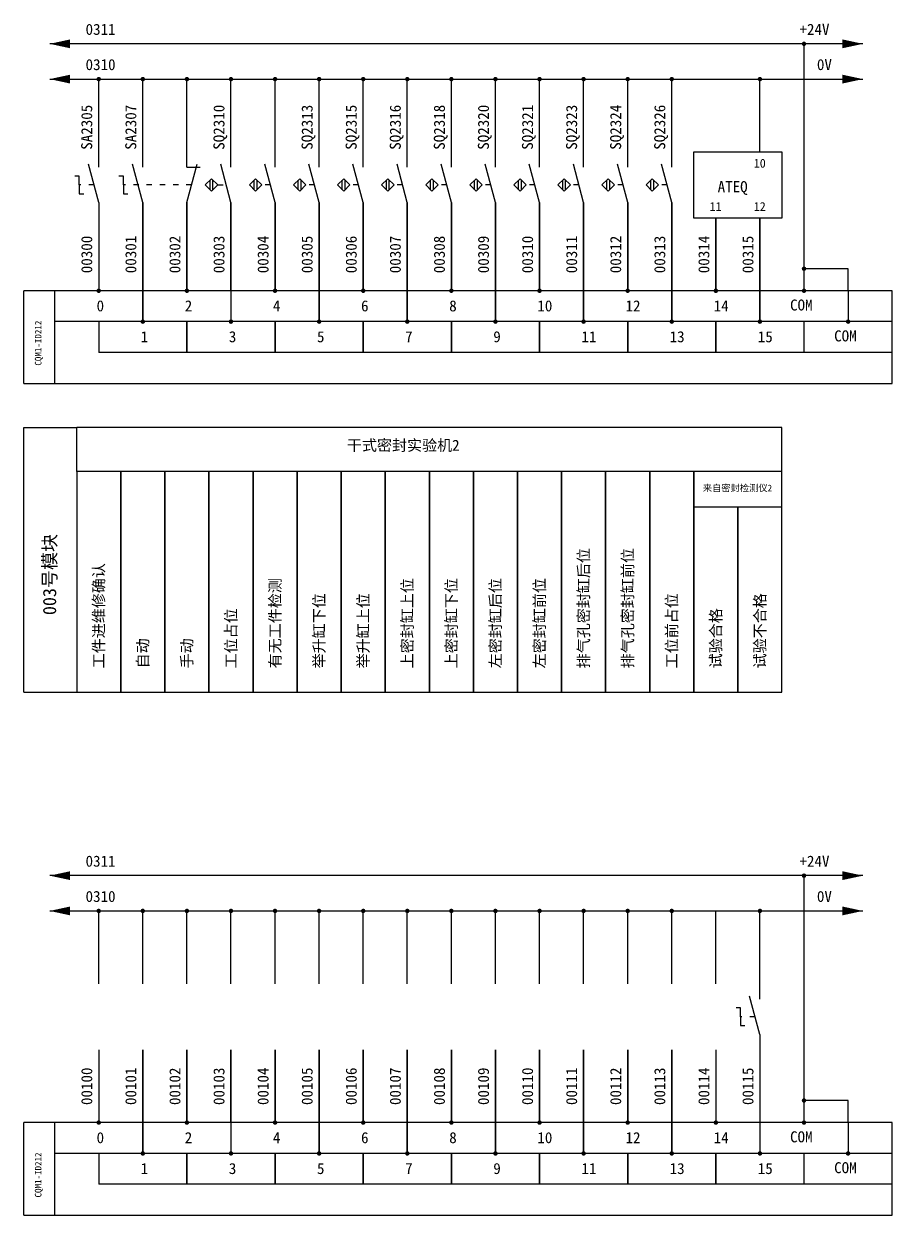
# Model space of a CAD drawing. Header units: millimetres. Extents: x 238 to 703, y -83 to 446.
# Drawn here: x 238.8 to 435.8, y 176.1 to 446.3 of the extents above; entities that cross this region are included whole.
import ezdxf

# ---------------------------------------------------------------- set-up
doc = ezdxf.new("R2010")
doc.units = ezdxf.units.MM
doc.header["$LTSCALE"] = 0.1
doc.linetypes.add('ACAD_ISO03W100', pattern=[30, 12, -18])

msp = doc.modelspace()

# ---------------------------------------------------------------- linework, layer by layer
for p, q in [((429.16, 441.76), (244.67, 441.76)), ((415.8, 433.76), (415.8, 441.76)), ((244.67, 433.76), (429.16, 433.76)), ((255.8, 413.76), (255.8, 433.76)), ((265.8, 413.76), (265.8, 433.76)), ((275.8, 413.76), (275.8, 433.76)), ((285.8, 413.76), (285.8, 433.76)), ((295.8, 413.76), (295.8, 433.76)), ((305.8, 413.76), (305.8, 433.76)), ((315.8, 413.76), (315.8, 433.76)), ((325.8, 413.76), (325.8, 433.76)), ((335.8, 413.76), (335.8, 433.76)), ((345.8, 413.76), (345.8, 433.76)), ((355.8, 413.76), (355.8, 433.76)), ((365.8, 413.76), (365.8, 433.76)), ((375.8, 413.76), (375.8, 433.76)), ((385.8, 413.76), (385.8, 433.76)), ((405.8, 417.26), (405.8, 433.76)), ((415.8, 385.76), (415.8, 433.76)), ((255.8, 405.76), (253.47, 414.45)), ((265.8, 405.76), (263.47, 414.45)), ((275.8, 405.76), (278.13, 414.45)), ((275.8, 413.76), (278.8, 413.76)), ((285.8, 405.76), (283.47, 414.45)), ((295.8, 405.76), (293.47, 414.45)), ((305.8, 405.76), (303.47, 414.45)), ((315.8, 405.76), (313.47, 414.45)), ((325.8, 405.76), (323.47, 414.45)), ((335.8, 405.76), (333.47, 414.45)), ((345.8, 405.76), (343.47, 414.45)), ((355.8, 405.76), (353.47, 414.45)), ((365.8, 405.76), (363.47, 414.45)), ((375.8, 405.76), (373.47, 414.45)), ((385.8, 405.76), (383.47, 414.45)), ((251.39, 411.76), (250.39, 411.76)), ((251.39, 409.76), (251.39, 411.76)), ((261.39, 411.76), (260.39, 411.76)), ((261.39, 409.76), (261.39, 411.76)), ((279.97, 409.76), (281.39, 411.17)), ((281.06, 408.67), (281.06, 410.85)), ((281.39, 411.17), (282.8, 409.76)), ((281.72, 408.67), (281.72, 410.85)), ((289.97, 409.76), (291.39, 411.17)), ((291.06, 408.67), (291.06, 410.85)), ((291.39, 411.17), (292.8, 409.76)), ((291.72, 408.67), (291.72, 410.85)), ((299.97, 409.76), (301.39, 411.17)), ((301.06, 408.67), (301.06, 410.85)), ((301.39, 411.17), (302.8, 409.76)), ((301.72, 408.67), (301.72, 410.85)), ((309.97, 409.76), (311.39, 411.17)), ((311.06, 408.67), (311.06, 410.85)), ((311.39, 411.17), (312.8, 409.76)), ((311.72, 408.67), (311.72, 410.85)), ((319.97, 409.76), (321.39, 411.17)), ((321.06, 408.67), (321.06, 410.85)), ((321.39, 411.17), (322.8, 409.76)), ((321.72, 408.67), (321.72, 410.85)), ((329.97, 409.76), (331.39, 411.17)), ((331.06, 408.67), (331.06, 410.85)), ((331.39, 411.17), (332.8, 409.76)), ((331.72, 408.67), (331.72, 410.85)), ((339.97, 409.76), (341.39, 411.17)), ((341.06, 408.67), (341.06, 410.85)), ((341.39, 411.17), (342.8, 409.76)), ((341.72, 408.67), (341.72, 410.85)), ((349.97, 409.76), (351.39, 411.17)), ((351.06, 408.67), (351.06, 410.85)), ((351.39, 411.17), (352.8, 409.76)), ((351.72, 408.67), (351.72, 410.85)), ((359.97, 409.76), (361.39, 411.17)), ((361.06, 408.67), (361.06, 410.85)), ((361.39, 411.17), (362.8, 409.76)), ((361.72, 408.67), (361.72, 410.85)), ((369.97, 409.76), (371.39, 411.17)), ((371.06, 408.67), (371.06, 410.85)), ((371.39, 411.17), (372.8, 409.76)), ((371.72, 408.67), (371.72, 410.85)), ((379.97, 409.76), (381.39, 411.17)), ((381.06, 408.67), (381.06, 410.85)), ((381.39, 411.17), (382.8, 409.76)), ((381.72, 408.67), (381.72, 410.85)), ((251.39, 409.76), (251.39, 407.76)), ((261.39, 409.76), (261.39, 407.76)), ((281.39, 408.35), (279.97, 409.76)), ((282.8, 409.76), (281.39, 408.35)), ((291.39, 408.35), (289.97, 409.76)), ((292.8, 409.76), (291.39, 408.35)), ((301.39, 408.35), (299.97, 409.76)), ((302.8, 409.76), (301.39, 408.35)), ((311.39, 408.35), (309.97, 409.76)), ((312.8, 409.76), (311.39, 408.35)), ((321.39, 408.35), (319.97, 409.76)), ((322.8, 409.76), (321.39, 408.35)), ((331.39, 408.35), (329.97, 409.76)), ((332.8, 409.76), (331.39, 408.35)), ((341.39, 408.35), (339.97, 409.76)), ((342.8, 409.76), (341.39, 408.35)), ((351.39, 408.35), (349.97, 409.76)), ((352.8, 409.76), (351.39, 408.35)), ((361.39, 408.35), (359.97, 409.76)), ((362.8, 409.76), (361.39, 408.35)), ((371.39, 408.35), (369.97, 409.76)), ((372.8, 409.76), (371.39, 408.35)), ((381.39, 408.35), (379.97, 409.76)), ((382.8, 409.76), (381.39, 408.35)), ((251.39, 407.76), (252.39, 407.76)), ((255.8, 405.76), (255.8, 385.76)), ((261.39, 407.76), (262.39, 407.76)), ((265.8, 405.76), (265.8, 378.76)), ((265.8, 378.76), (265.8, 405.76)), ((275.8, 405.76), (275.8, 385.76)), ((275.8, 385.76), (275.8, 405.76)), ((285.8, 405.76), (285.8, 385.76)), ((285.8, 385.76), (285.8, 405.76)), ((295.8, 405.76), (295.8, 385.76)), ((295.8, 385.76), (295.8, 405.76)), ((305.8, 405.76), (305.8, 378.76)), ((305.8, 378.76), (305.8, 405.76)), ((315.8, 405.76), (315.8, 385.76)), ((315.8, 385.76), (315.8, 405.76)), ((325.8, 405.76), (325.8, 378.76)), ((325.8, 378.76), (325.8, 405.76)), ((335.8, 405.76), (335.8, 385.76)), ((335.8, 385.76), (335.8, 405.76)), ((345.8, 405.76), (345.8, 378.76)), ((345.8, 378.76), (345.8, 405.76)), ((355.8, 405.76), (355.8, 385.76)), ((355.8, 385.76), (355.8, 405.76)), ((365.8, 405.76), (365.8, 378.76)), ((365.8, 378.76), (365.8, 405.76)), ((375.8, 405.76), (375.8, 385.76)), ((375.8, 385.76), (375.8, 405.76)), ((385.8, 405.76), (385.8, 378.76)), ((385.8, 378.76), (385.8, 405.76)), ((395.8, 402.26), (395.8, 385.76)), ((395.8, 385.76), (395.8, 402.26)), ((405.8, 402.26), (405.8, 378.76)), ((405.8, 378.76), (405.8, 402.26)), ((425.8, 390.76), (415.8, 390.76)), ((425.8, 385.76), (425.8, 390.76)), ((238.8, 364.76), (238.8, 385.76)), ((245.8, 385.76), (238.8, 385.76)), ((245.8, 385.76), (245.8, 364.76)), ((435.8, 385.76), (245.8, 385.76)), ((285.8, 385.76), (285.8, 378.76)), ((425.8, 385.76), (425.8, 378.76)), ((435.8, 378.76), (435.8, 385.76)), ((435.8, 378.76), (245.8, 378.76)), ((255.8, 378.76), (255.8, 371.76)), ((275.8, 371.76), (275.8, 378.76)), ((275.8, 378.76), (275.8, 371.76)), ((295.8, 371.76), (295.8, 378.76)), ((295.8, 378.76), (295.8, 371.76)), ((315.8, 371.76), (315.8, 378.76)), ((315.8, 378.76), (315.8, 371.76)), ((335.8, 371.76), (335.8, 378.76)), ((335.8, 378.76), (335.8, 371.76)), ((355.8, 371.76), (355.8, 378.76)), ((355.8, 378.76), (355.8, 371.76)), ((375.8, 371.76), (375.8, 378.76)), ((375.8, 378.76), (375.8, 371.76)), ((395.8, 371.76), (395.8, 378.76)), ((395.8, 378.76), (395.8, 371.76)), ((415.8, 371.76), (415.8, 378.76)), ((435.8, 371.76), (435.8, 378.76)), ((435.8, 371.76), (255.8, 371.76)), ((435.8, 364.76), (435.8, 371.76)), ((238.8, 364.76), (415.8, 364.76)), ((415.8, 364.76), (435.8, 364.76)), ((238.8, 294.76), (238.8, 354.76)), ((238.8, 354.76), (250.8, 354.76)), ((260.8, 354.76), (250.8, 354.76)), ((250.8, 344.76), (250.8, 354.76)), ((270.8, 354.76), (260.8, 354.76)), ((280.8, 354.76), (270.8, 354.76)), ((290.8, 354.76), (280.8, 354.76)), ((300.8, 354.76), (290.8, 354.76)), ((310.8, 354.76), (300.8, 354.76)), ((320.8, 354.76), (310.8, 354.76)), ((330.8, 354.76), (320.8, 354.76)), ((340.8, 354.76), (330.8, 354.76)), ((350.8, 354.76), (340.8, 354.76)), ((360.8, 354.76), (350.8, 354.76)), ((370.8, 354.76), (360.8, 354.76)), ((380.8, 354.76), (370.8, 354.76)), ((390.8, 354.76), (380.8, 354.76)), ((400.8, 354.76), (390.8, 354.76)), ((410.8, 354.76), (400.8, 354.76)), ((410.8, 344.76), (410.8, 354.76)), ((260.8, 344.76), (250.8, 344.76)), ((250.8, 344.76), (250.8, 294.76)), ((260.8, 294.76), (260.8, 344.76)), ((260.8, 344.76), (260.8, 294.76)), ((270.8, 344.76), (260.8, 344.76)), ((270.8, 294.76), (270.8, 344.76)), ((270.8, 344.76), (270.8, 294.76)), ((280.8, 344.76), (270.8, 344.76)), ((280.8, 294.76), (280.8, 344.76)), ((280.8, 344.76), (280.8, 294.76)), ((290.8, 344.76), (280.8, 344.76)), ((290.8, 294.76), (290.8, 344.76)), ((290.8, 344.76), (290.8, 294.76)), ((300.8, 344.76), (290.8, 344.76)), ((300.8, 294.76), (300.8, 344.76)), ((300.8, 344.76), (300.8, 294.76)), ((310.8, 344.76), (300.8, 344.76)), ((310.8, 294.76), (310.8, 344.76)), ((310.8, 344.76), (310.8, 294.76)), ((320.8, 344.76), (310.8, 344.76)), ((320.8, 294.76), (320.8, 344.76)), ((320.8, 344.76), (320.8, 294.76)), ((330.8, 344.76), (320.8, 344.76)), ((330.8, 294.76), (330.8, 344.76)), ((330.8, 344.76), (330.8, 294.76)), ((340.8, 344.76), (330.8, 344.76)), ((340.8, 294.76), (340.8, 344.76)), ((340.8, 344.76), (340.8, 294.76)), ((350.8, 344.76), (340.8, 344.76)), ((350.8, 294.76), (350.8, 344.76)), ((350.8, 344.76), (350.8, 294.76)), ((360.8, 344.76), (350.8, 344.76)), ((360.8, 294.76), (360.8, 344.76)), ((360.8, 344.76), (360.8, 294.76)), ((370.8, 344.76), (360.8, 344.76)), ((370.8, 294.76), (370.8, 344.76)), ((370.8, 344.76), (370.8, 294.76)), ((380.8, 344.76), (370.8, 344.76)), ((380.8, 294.76), (380.8, 344.76)), ((380.8, 344.76), (380.8, 294.76)), ((390.8, 344.76), (380.8, 344.76)), ((390.8, 294.76), (390.8, 344.76)), ((390.8, 344.76), (390.8, 294.76)), ((400.8, 344.76), (390.8, 344.76)), ((410.8, 344.76), (400.8, 344.76)), ((410.8, 294.76), (410.8, 344.76)), ((390.8, 336.76), (410.8, 336.76)), ((400.8, 294.76), (400.8, 336.76)), ((400.8, 336.76), (400.8, 294.76)), ((238.8, 294.76), (250.8, 294.76)), ((250.8, 294.76), (260.8, 294.76)), ((260.8, 294.76), (270.8, 294.76)), ((270.8, 294.76), (280.8, 294.76)), ((280.8, 294.76), (290.8, 294.76)), ((290.8, 294.76), (300.8, 294.76)), ((300.8, 294.76), (310.8, 294.76)), ((310.8, 294.76), (320.8, 294.76)), ((320.8, 294.76), (330.8, 294.76)), ((330.8, 294.76), (340.8, 294.76)), ((340.8, 294.76), (350.8, 294.76)), ((350.8, 294.76), (360.8, 294.76)), ((360.8, 294.76), (370.8, 294.76)), ((370.8, 294.76), (380.8, 294.76)), ((380.8, 294.76), (390.8, 294.76)), ((390.8, 294.76), (400.8, 294.76)), ((400.8, 294.76), (410.8, 294.76)), ((429.16, 253.12), (244.67, 253.12)), ((415.8, 245.12), (415.8, 253.12)), ((244.67, 245.12), (429.16, 245.12)), ((255.8, 228.62), (255.8, 245.12)), ((265.8, 228.62), (265.8, 245.12)), ((275.8, 228.62), (275.8, 245.12)), ((285.8, 228.62), (285.8, 245.12)), ((295.8, 228.62), (295.8, 245.12)), ((305.8, 228.62), (305.8, 245.12)), ((315.8, 228.62), (315.8, 245.12)), ((325.8, 228.62), (325.8, 245.12)), ((335.8, 228.62), (335.8, 245.12)), ((345.8, 228.62), (345.8, 245.12)), ((355.8, 228.62), (355.8, 245.12)), ((365.8, 228.62), (365.8, 245.12)), ((375.8, 228.62), (375.8, 245.12)), ((385.8, 228.62), (385.8, 245.12)), ((395.8, 228.62), (395.8, 245.12)), ((405.8, 225.12), (405.8, 245.12)), ((415.8, 197.12), (415.8, 245.12)), ((405.8, 217.12), (403.47, 225.82)), ((401.39, 223.12), (400.39, 223.12)), ((401.39, 221.12), (401.39, 223.12)), ((401.39, 221.12), (401.39, 219.12)), ((401.39, 219.12), (402.39, 219.12)), ((405.8, 217.12), (405.8, 190.12)), ((255.8, 213.62), (255.8, 197.12)), ((265.8, 190.12), (265.8, 213.62)), ((265.8, 213.62), (265.8, 190.12)), ((275.8, 197.12), (275.8, 213.62)), ((275.8, 213.62), (275.8, 197.12)), ((285.8, 197.12), (285.8, 213.62)), ((285.8, 213.62), (285.8, 197.12)), ((295.8, 197.12), (295.8, 213.62)), ((295.8, 213.62), (295.8, 197.12)), ((305.8, 190.12), (305.8, 213.62)), ((305.8, 213.62), (305.8, 190.12)), ((315.8, 197.12), (315.8, 213.62)), ((315.8, 213.62), (315.8, 197.12)), ((325.8, 190.12), (325.8, 213.62)), ((325.8, 213.62), (325.8, 190.12)), ((335.8, 197.12), (335.8, 213.62)), ((335.8, 213.62), (335.8, 197.12)), ((345.8, 190.12), (345.8, 213.62)), ((345.8, 213.62), (345.8, 190.12)), ((355.8, 197.12), (355.8, 213.62)), ((355.8, 213.62), (355.8, 197.12)), ((365.8, 190.12), (365.8, 213.62)), ((365.8, 213.62), (365.8, 190.12)), ((375.8, 197.12), (375.8, 213.62)), ((375.8, 213.62), (375.8, 197.12)), ((385.8, 190.12), (385.8, 213.62)), ((385.8, 213.62), (385.8, 190.12)), ((395.8, 213.62), (395.8, 197.12)), ((425.8, 202.12), (415.8, 202.12)), ((425.8, 197.12), (425.8, 202.12)), ((245.8, 197.12), (238.8, 197.12)), ((238.8, 176.12), (238.8, 197.12)), ((435.8, 197.12), (245.8, 197.12)), ((245.8, 197.12), (245.8, 176.12)), ((285.8, 197.12), (285.8, 190.12)), ((425.8, 197.12), (425.8, 190.12)), ((435.8, 190.12), (435.8, 197.12)), ((435.8, 190.12), (245.8, 190.12)), ((255.8, 190.12), (255.8, 183.12)), ((275.8, 190.12), (275.8, 183.12)), ((275.8, 183.12), (275.8, 190.12)), ((295.8, 190.12), (295.8, 183.12)), ((295.8, 183.12), (295.8, 190.12)), ((315.8, 190.12), (315.8, 183.12)), ((315.8, 183.12), (315.8, 190.12)), ((335.8, 190.12), (335.8, 183.12)), ((335.8, 183.12), (335.8, 190.12)), ((355.8, 190.12), (355.8, 183.12)), ((355.8, 183.12), (355.8, 190.12)), ((375.8, 190.12), (375.8, 183.12)), ((375.8, 183.12), (375.8, 190.12)), ((395.8, 190.12), (395.8, 183.12)), ((395.8, 183.12), (395.8, 190.12)), ((415.8, 183.12), (415.8, 190.12)), ((435.8, 183.12), (435.8, 190.12)), ((435.8, 183.12), (255.8, 183.12)), ((435.8, 176.12), (435.8, 183.12)), ((238.8, 176.12), (415.8, 176.12)), ((415.8, 176.12), (435.8, 176.12))]:
    msp.add_line(p, q)
at = {"color": 1}
for p, q in [((390.8, 417.26), (410.8, 417.26)), ((390.8, 402.26), (390.8, 417.26)), ((410.8, 417.26), (410.8, 402.26)), ((410.8, 402.26), (390.8, 402.26))]:
    msp.add_line(p, q, dxfattribs=at)
at = {"linetype": 'ACAD_ISO03W100'}
for p, q in [((254.73, 409.76), (251.39, 409.76)), ((276.87, 409.76), (261.39, 409.76)), ((282.8, 409.76), (284.73, 409.76)), ((294.73, 409.76), (292.8, 409.76)), ((304.73, 409.76), (302.8, 409.76)), ((314.73, 409.76), (312.8, 409.76)), ((324.73, 409.76), (322.8, 409.76)), ((334.73, 409.76), (332.8, 409.76)), ((344.73, 409.76), (342.8, 409.76)), ((354.73, 409.76), (352.8, 409.76)), ((364.73, 409.76), (362.8, 409.76)), ((374.73, 409.76), (372.8, 409.76)), ((384.73, 409.76), (382.8, 409.76)), ((404.73, 221.12), (401.39, 221.12))]:
    msp.add_line(p, q, dxfattribs=at)
for points in [[(244.67, 441.76, 0, 2, 0), (249.31, 441.76, 2, 2, 0)], [(429.16, 441.76, 0, 2, 0), (424.52, 441.76, 2, 2, 0)], [(244.67, 433.76, 0, 2, 0), (249.31, 433.76, 2, 2, 0)], [(429.16, 433.76, 0, 2, 0), (424.52, 433.76, 2, 2, 0)], [(244.67, 253.12, 0, 2, 0), (249.31, 253.12, 2, 2, 0)], [(429.16, 253.12, 0, 2, 0), (424.52, 253.12, 2, 2, 0)], [(244.67, 245.12, 0, 2, 0), (249.31, 245.12, 2, 2, 0)], [(429.16, 245.12, 0, 2, 0), (424.52, 245.12, 2, 2, 0)]]:
    msp.add_lwpolyline(points, format="xyseb")
at = {"const_width": 0.5}
for points in [[(415.8, 441.51, 1), (415.8, 442.01, 1)], [(255.8, 433.51, 1), (255.8, 434.01, 1)], [(265.8, 433.51, 1), (265.8, 434.01, 1)], [(275.8, 433.51, 1), (275.8, 434.01, 1)], [(285.8, 433.51, 1), (285.8, 434.01, 1)], [(295.8, 433.51, 1), (295.8, 434.01, 1)], [(305.8, 433.51, 1), (305.8, 434.01, 1)], [(315.8, 433.51, 1), (315.8, 434.01, 1)], [(325.8, 433.51, 1), (325.8, 434.01, 1)], [(335.8, 433.51, 1), (335.8, 434.01, 1)], [(345.8, 433.51, 1), (345.8, 434.01, 1)], [(355.8, 433.51, 1), (355.8, 434.01, 1)], [(365.8, 433.51, 1), (365.8, 434.01, 1)], [(375.8, 433.51, 1), (375.8, 434.01, 1)], [(385.8, 433.51, 1), (385.8, 434.01, 1)], [(405.8, 433.51, 1), (405.8, 434.01, 1)], [(415.8, 390.51, 1), (415.8, 391.01, 1)], [(255.8, 385.51, 1), (255.8, 386.01, 1)], [(275.8, 385.51, 1), (275.8, 386.01, 1)], [(295.8, 385.51, 1), (295.8, 386.01, 1)], [(315.8, 385.51, 1), (315.8, 386.01, 1)], [(335.8, 385.51, 1), (335.8, 386.01, 1)], [(355.8, 385.51, 1), (355.8, 386.01, 1)], [(375.8, 385.51, 1), (375.8, 386.01, 1)], [(395.8, 385.51, 1), (395.8, 386.01, 1)], [(415.8, 385.51, 1), (415.8, 386.01, 1)], [(265.8, 378.51, 1), (265.8, 379.01, 1)], [(285.8, 378.51, 1), (285.8, 379.01, 1)], [(305.8, 378.51, 1), (305.8, 379.01, 1)], [(325.8, 378.51, 1), (325.8, 379.01, 1)], [(345.8, 378.51, 1), (345.8, 379.01, 1)], [(365.8, 378.51, 1), (365.8, 379.01, 1)], [(385.8, 378.51, 1), (385.8, 379.01, 1)], [(405.8, 378.51, 1), (405.8, 379.01, 1)], [(425.8, 378.51, 1), (425.8, 379.01, 1)], [(415.8, 252.87, 1), (415.8, 253.37, 1)], [(255.8, 244.87, 1), (255.8, 245.37, 1)], [(265.8, 244.87, 1), (265.8, 245.37, 1)], [(275.8, 244.87, 1), (275.8, 245.37, 1)], [(285.8, 244.87, 1), (285.8, 245.37, 1)], [(295.8, 244.87, 1), (295.8, 245.37, 1)], [(305.8, 244.87, 1), (305.8, 245.37, 1)], [(315.8, 244.87, 1), (315.8, 245.37, 1)], [(325.8, 244.87, 1), (325.8, 245.37, 1)], [(335.8, 244.87, 1), (335.8, 245.37, 1)], [(345.8, 244.87, 1), (345.8, 245.37, 1)], [(355.8, 244.87, 1), (355.8, 245.37, 1)], [(365.8, 244.87, 1), (365.8, 245.37, 1)], [(375.8, 244.87, 1), (375.8, 245.37, 1)], [(385.8, 244.87, 1), (385.8, 245.37, 1)], [(405.8, 244.87, 1), (405.8, 245.37, 1)], [(415.8, 201.87, 1), (415.8, 202.37, 1)], [(255.8, 196.87, 1), (255.8, 197.37, 1)], [(275.8, 196.87, 1), (275.8, 197.37, 1)], [(295.8, 196.87, 1), (295.8, 197.37, 1)], [(315.8, 196.87, 1), (315.8, 197.37, 1)], [(335.8, 196.87, 1), (335.8, 197.37, 1)], [(355.8, 196.87, 1), (355.8, 197.37, 1)], [(375.8, 196.87, 1), (375.8, 197.37, 1)], [(395.8, 196.87, 1), (395.8, 197.37, 1)], [(415.8, 196.87, 1), (415.8, 197.37, 1)], [(265.8, 189.87, 1), (265.8, 190.37, 1)], [(285.8, 189.87, 1), (285.8, 190.37, 1)], [(305.8, 189.87, 1), (305.8, 190.37, 1)], [(325.8, 189.87, 1), (325.8, 190.37, 1)], [(345.8, 189.87, 1), (345.8, 190.37, 1)], [(365.8, 189.87, 1), (365.8, 190.37, 1)], [(385.8, 189.87, 1), (385.8, 190.37, 1)], [(405.8, 189.87, 1), (405.8, 190.37, 1)], [(425.8, 189.87, 1), (425.8, 190.37, 1)]]:
    msp.add_lwpolyline(points, format="xyb", close=True, dxfattribs=at)

# ---------------------------------------------------------------- texts
at = {"attachment_point": 1}
for s, insert, char_height, width in [('0311', (252.81, 446.3), 2.5, 9.9722), ('+24V', (414.77, 446.3), 2.5, 12.3), ('0310', (252.81, 438.3), 2.5, 9.9722), ('0V', (418.73, 438.3), 2.5, 9.9722), ('COM', (412.64, 383.78), 2.5, 10.875), ('0', (255.31, 383.59), 2.5, 4.2197), ('2', (275.31, 383.59), 2.5, 4.2197), ('4', (295.31, 383.59), 2.5, 4.2197), ('6', (315.31, 383.59), 2.5, 4.2197), ('8', (335.31, 383.59), 2.5, 4.2197), ('10', (355.31, 383.59), 2.5, 4.2197), ('12', (375.31, 383.59), 2.5, 4.2197), ('14', (395.31, 383.59), 2.5, 4.2197), ('1', (265.31, 376.59), 2.5, 4.2197), ('3', (285.31, 376.59), 2.5, 4.2197), ('5', (305.31, 376.59), 2.5, 4.2197), ('7', (325.31, 376.59), 2.5, 4.2197), ('9', (345.31, 376.59), 2.5, 4.2197), ('11', (365.31, 376.59), 2.5, 4.2197), ('13', (385.31, 376.59), 2.5, 4.2197), ('15', (405.31, 376.59), 2.5, 4.2197), ('COM', (422.64, 376.78), 2.5, 10.875), ('{\\fSimSun|b0|i0|c134|p54;干式密封实验机2}', (312.1, 351.97), 2.5, 30.5205), ('{\\fSimSun|b0|i0|c134|p54;来自密封检测仪2}', (392.84, 341.78), 1.5, 27.3519), ('0311', (252.81, 257.66), 2.5, 9.9722), ('+24V', (414.77, 257.66), 2.5, 12.3), ('0310', (252.81, 249.66), 2.5, 9.9722), ('0V', (418.73, 249.66), 2.5, 9.9722), ('0', (255.31, 194.95), 2.5, 4.2197), ('2', (275.31, 194.95), 2.5, 4.2197), ('4', (295.31, 194.95), 2.5, 4.2197), ('6', (315.31, 194.95), 2.5, 4.2197), ('8', (335.31, 194.95), 2.5, 4.2197), ('10', (355.31, 194.95), 2.5, 4.2197), ('12', (375.31, 194.95), 2.5, 4.2197), ('14', (395.31, 194.95), 2.5, 4.2197), ('COM', (412.64, 195.14), 2.5, 10.875), ('1', (265.31, 187.95), 2.5, 4.2197), ('3', (285.31, 187.95), 2.5, 4.2197), ('5', (305.31, 187.95), 2.5, 4.2197), ('7', (325.31, 187.95), 2.5, 4.2197), ('9', (345.31, 187.95), 2.5, 4.2197), ('11', (365.31, 187.95), 2.5, 4.2197), ('13', (385.31, 187.95), 2.5, 4.2197), ('15', (405.31, 187.95), 2.5, 4.2197), ('COM', (422.64, 188.14), 2.5, 10.875)]:
    msp.add_mtext(s, dxfattribs=dict(at, insert=insert, char_height=char_height, width=width))
at = {"attachment_point": 1, "rotation": 90}
for s, insert, char_height, width in [('SA2305', (251.82, 417.74), 2.5, 21.9269), ('SA2307', (261.82, 417.74), 2.5, 21.9269), ('SQ2310', (281.82, 417.74), 2.5, 21.9269), ('SQ2313', (301.82, 417.74), 2.5, 21.9269), ('SQ2315', (311.82, 417.74), 2.5, 21.9269), ('SQ2316', (321.82, 417.74), 2.5, 21.9269), ('SQ2318', (331.82, 417.74), 2.5, 21.9269), ('SQ2320', (341.82, 417.74), 2.5, 21.9269), ('SQ2321', (351.82, 417.74), 2.5, 21.9269), ('SQ2323', (361.82, 417.74), 2.5, 21.9269), ('SQ2324', (371.82, 417.74), 2.5, 21.9269), ('SQ2326', (381.82, 417.74), 2.5, 21.9269), ('00300', (251.82, 389.74), 2.5, 21.9269), ('00301', (261.82, 389.74), 2.5, 21.9269), ('00302', (271.82, 389.74), 2.5, 21.9269), ('00303', (281.82, 389.74), 2.5, 21.9269), ('00304', (291.82, 389.74), 2.5, 21.9269), ('00305', (301.82, 389.74), 2.5, 21.9269), ('00306', (311.82, 389.74), 2.5, 21.9269), ('00307', (321.82, 389.74), 2.5, 21.9269), ('00308', (331.82, 389.74), 2.5, 21.9269), ('00309', (341.82, 389.74), 2.5, 21.9269), ('00310', (351.82, 389.74), 2.5, 21.9269), ('00311', (361.82, 389.74), 2.5, 21.9269), ('00312', (371.82, 389.74), 2.5, 21.9269), ('00313', (381.82, 389.74), 2.5, 21.9269), ('00314', (391.82, 389.74), 2.5, 21.9269), ('00315', (401.82, 389.74), 2.5, 21.9269), ('{\\H0.6x;CQM1-ID212}', (241.31, 368.78), 2.5, 13.9268), ('003{\\fSimSun|b0|i0|c134|p54;号模块}', (243.14, 312.21), 3, 30.9), ('{\\fSimSun|b0|i0|c134|p54;排气孔密封缸后位}', (364.54, 300.13), 2.5, 28.5), ('\\pt25;{\\fSimSun|b0|i0|c134|p54;排气孔密封缸前位}', (374.54, 300.13), 2.5, 28.2727), ('{\\fSimSun|b0|i0|c134|p54;工件进维修确认}', (254.54, 300.13), 2.5, 25.7811), ('{\\fSimSun|b0|i0|c134|p54;有无工件检测}', (294.54, 300.13), 2.5, 25.7811), ('{\\fSimSun|b0|i0|c134|p54;上密封缸上位}', (324.54, 300.13), 2.5, 25.7811), ('{\\fSimSun|b0|i0|c134|p54;上密封缸下位}', (334.54, 300.13), 2.5, 25.7811), ('{\\fSimSun|b0|i0|c134|p54;左密封缸后位}', (344.54, 300.13), 2.5, 25.7811), ('{\\fSimSun|b0|i0|c134|p54;左密封缸前位}', (354.54, 300.13), 2.5, 25.7811), ('{\\fSimSun|b0|i0|c134|p54;举升缸下位}', (304.54, 300.13), 2.5, 25.7811), ('{\\fSimSun|b0|i0|c134|p54;举升缸上位}', (314.54, 300.13), 2.5, 25.7811), ('{\\fSimSun|b0|i0|c134|p54;工位前占位}', (384.54, 300.13), 2.5, 25.7811), ('{\\fSimSun|b0|i0|c134|p54;试验不合格}', (404.54, 300.13), 2.5, 25.7811), ('{\\fSimSun|b0|i0|c134|p54;工位占位}', (284.54, 300.13), 2.5, 25.7811), ('{\\fSimSun|b0|i0|c134|p54;试验合格}', (394.54, 300.13), 2.5, 25.7811), ('{\\fSimSun|b0|i0|c134|p54;自动}', (264.54, 300.13), 2.5, 25.7811), ('{\\fSimSun|b0|i0|c134|p54;手动}', (274.54, 300.13), 2.5, 25.7811), ('00100', (251.82, 201.1), 2.5, 21.9269), ('00101', (261.82, 201.1), 2.5, 21.9269), ('00102', (271.82, 201.1), 2.5, 21.9269), ('00103', (281.82, 201.1), 2.5, 21.9269), ('00104', (291.82, 201.1), 2.5, 21.9269), ('00105', (301.82, 201.1), 2.5, 21.9269), ('00106', (311.82, 201.1), 2.5, 21.9269), ('00107', (321.82, 201.1), 2.5, 21.9269), ('00108', (331.82, 201.1), 2.5, 21.9269), ('00109', (341.82, 201.1), 2.5, 21.9269), ('00110', (351.82, 201.1), 2.5, 21.9269), ('00111', (361.82, 201.1), 2.5, 21.9269), ('00112', (371.82, 201.1), 2.5, 21.9269), ('00113', (381.82, 201.1), 2.5, 21.9269), ('00114', (391.82, 201.1), 2.5, 21.9269), ('00115', (401.82, 201.1), 2.5, 21.9269), ('{\\H0.6x;CQM1-ID212}', (241.31, 180.14), 2.5, 13.9268)]:
    msp.add_mtext(s, dxfattribs=dict(at, insert=insert, char_height=char_height, width=width))
at = {"color": 1}
for s, insert, char_height, width, attachment_point in [('10', (404.4, 413.65), 2, 4.2197, 7), ('ATEQ', (396.21, 410.62), 2.5, 10.875, 1), ('11', (394.4, 405.87), 2, 4.2197, 1), ('12', (404.4, 405.87), 2, 4.2197, 1)]:
    msp.add_mtext(s, dxfattribs=dict(at, insert=insert, char_height=char_height, width=width, attachment_point=attachment_point))

doc.saveas('drawing.dxf')
